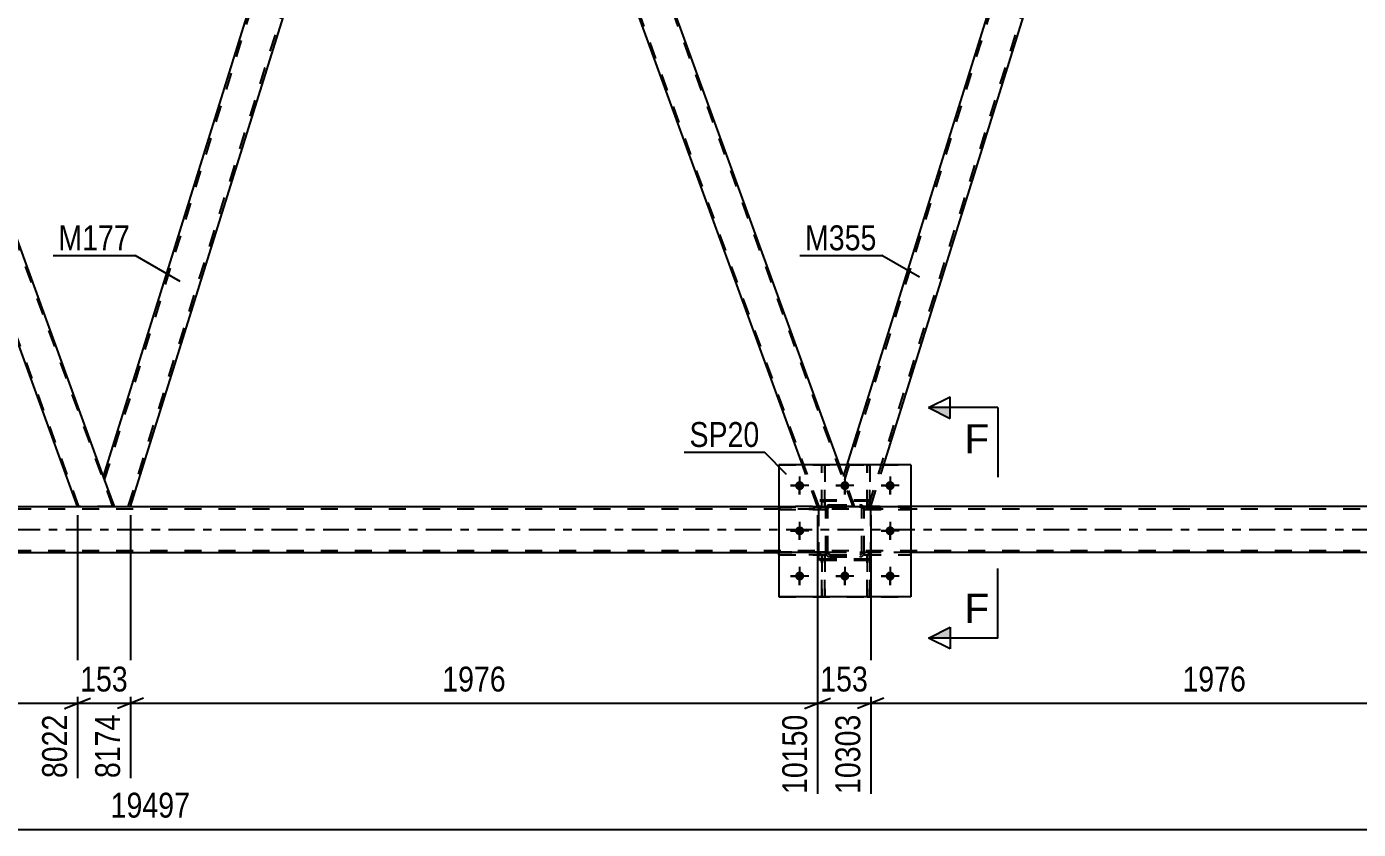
# Model space of a CAD drawing. Header units: millimetres. Extents: x 0 to 841, y 0 to 594.
# Drawn here: x 397.7 to 550.9, y 284.6 to 376.9 of the extents above; entities that cross this region are included whole.
import ezdxf

# ---------------------------------------------------------------- set-up
doc = ezdxf.new("R2010")
doc.units = ezdxf.units.MM
doc.linetypes.add('DXK_LINE_DOT2', pattern=[3.9198, 1.9599, -1.9599])
doc.linetypes.add('DXK_LINE_DOT3', pattern=[5.9187, 2.979, -0.9799, 0.9799, -0.9799])
doc.styles.add('Arial', font='ARIAL.TTF', dxfattribs={"height": 0.2})
doc.styles.add('Arial Narrow', font='ARIALN.TTF', dxfattribs={"height": 0.2})

# ---------------------------------------------------------------- blocks, each defined once
blk = doc.blocks.new('Part-103610369-3277 - 3131')
at = {"color": 7, "linetype": 'DXK_LINE_DOT2'}
for p, q in [((530.17, 441.63), (530.14, 441.63)), ((530.14, 441.63), (530.48, 441.63)), ((531.21, 438.71), (530.14, 441.63)), ((573.97, 321.7), (530.31, 441.63)), ((534.4, 441.63), (534.06, 441.63)), ((534.06, 441.63), (534.23, 441.63)), ((577.89, 321.7), (534.23, 441.63)), ((578.06, 321.7), (576.81, 325.12)), ((573.8, 321.7), (578.06, 321.7))]:
    blk.add_line(p, q, dxfattribs=at)
at = {"color": 2, "linetype": 'Continuous'}
for p, q in [((534.06, 441.63), (530.48, 441.63)), ((576.81, 325.12), (534.4, 441.63)), ((573.8, 321.7), (531.21, 438.71))]:
    blk.add_line(p, q, dxfattribs=at)
blk = doc.blocks.new('Part-103610369-3313 - 3131')
at = {"color": 7, "linetype": 'DXK_LINE_DOT2'}
for p, q in [((489.16, 321.67), (489.16, 326.51)), ((489.16, 326.51), (489.48, 326.51)), ((489.48, 326.51), (489.48, 321.67)), ((489.16, 322.27), (489.48, 322.27)), ((489.48, 321.67), (489.16, 321.67))]:
    blk.add_line(p, q, dxfattribs=at)
blk = doc.blocks.new('Part-103610369-3255 - 3131')
at = {"color": 7, "linetype": 'DXK_LINE_DOT2'}
for p, q in [((491.79, 324.79), (528.21, 441.63)), ((528.46, 441.63), (527.96, 441.63)), ((494.51, 321.7), (531.09, 439.04)), ((531.22, 438.67), (531.21, 438.71)), ((531.22, 438.67), (531.21, 438.71)), ((491.66, 325.17), (492.08, 326.51)), ((494.77, 321.7), (496.27, 326.51)), ((492.92, 321.7), (491.66, 325.17)), ((492.92, 321.7), (494.77, 321.7))]:
    blk.add_line(p, q, dxfattribs=at)
at = {"color": 2, "linetype": 'Continuous'}
for p, q in [((492.08, 326.51), (527.96, 441.63)), ((530.14, 441.63), (528.46, 441.63)), ((531.21, 438.71), (530.14, 441.63)), ((496.27, 326.51), (531.22, 438.67))]:
    blk.add_line(p, q, dxfattribs=at)
blk = doc.blocks.new('Part-103610369-3292 - 3131')
at = {"color": 7, "linetype": 'DXK_LINE_DOT2'}
for p, q in [((489.16, 311.31), (489.16, 316.15)), ((489.16, 316.15), (489.48, 316.15)), ((489.16, 315.55), (489.48, 315.55)), ((489.48, 316.15), (489.48, 311.31)), ((489.48, 311.31), (489.16, 311.31))]:
    blk.add_line(p, q, dxfattribs=at)
blk = doc.blocks.new('Part-103610369-3302 - 3131')
at = {"color": 2, "linetype": 'Continuous'}
for p, q in [((359.41, 442.91), (359.43, 442.91)), ((359.43, 442.91), (359.51, 442.91)), ((359.51, 442.91), (359.75, 442.91)), ((363.67, 442.91), (359.75, 442.91)), ((406.54, 325.12), (363.67, 442.91)), ((403.53, 321.7), (360.94, 438.71))]:
    blk.add_line(p, q, dxfattribs=at)
at = {"color": 7, "linetype": 'DXK_LINE_DOT2'}
for p, q in [((359.41, 442.91), (359.51, 442.91)), ((359.41, 442.91), (360.94, 438.71)), ((403.7, 321.7), (359.58, 442.91)), ((359.59, 442.91), (359.58, 442.91)), ((359.58, 442.91), (359.59, 442.91)), ((359.62, 442.91), (359.59, 442.91)), ((407.62, 321.7), (363.5, 442.91)), ((407.79, 321.7), (406.54, 325.12)), ((407.79, 321.7), (403.53, 321.7))]:
    blk.add_line(p, q, dxfattribs=at)
blk = doc.blocks.new('Part-103610369-3403 - 3131')
at = {"color": 7, "linetype": 'DXK_LINE_DOT2'}
for p, q in [((484.2, 326.51), (499.4, 326.51)), ((484.2, 326.51), (484.2, 311.31)), ((499.4, 326.51), (499.4, 311.31)), ((484.2, 311.31), (499.4, 311.31))]:
    blk.add_line(p, q, dxfattribs=at)
blk = doc.blocks.new('Part-103610369-3455 - 3131')
at = {"color": 7, "linetype": 'DXK_LINE_DOT2'}
for p, q in [((489.48, 316.15), (489.16, 316.15)), ((489.16, 316.15), (489.16, 311.31)), ((489.16, 315.55), (489.48, 315.55)), ((489.48, 311.31), (489.48, 316.15)), ((489.16, 311.31), (489.48, 311.31))]:
    blk.add_line(p, q, dxfattribs=at)
blk = doc.blocks.new('Part-103610369-3478 - 3131')
at = {"color": 2, "linetype": 'Continuous'}
for p, q in [((444.54, 442.91), (444.57, 442.91)), ((444.57, 442.91), (444.64, 442.91)), ((444.64, 442.91), (444.88, 442.91)), ((444.88, 442.91), (448.8, 442.91)), ((491.17, 326.51), (448.8, 442.91)), ((486.91, 326.51), (446.07, 438.71))]:
    blk.add_line(p, q, dxfattribs=at)
at = {"color": 7, "linetype": 'DXK_LINE_DOT2'}
for p, q in [((444.54, 442.91), (444.64, 442.91)), ((446.07, 438.71), (444.54, 442.91)), ((488.83, 321.7), (444.71, 442.91)), ((444.73, 442.91), (444.71, 442.91)), ((444.71, 442.91), (444.73, 442.91)), ((444.75, 442.91), (444.73, 442.91)), ((492.75, 321.7), (448.63, 442.91)), ((488.66, 321.7), (486.91, 326.51)), ((492.92, 321.7), (491.17, 326.51)), ((492.92, 321.7), (488.66, 321.7))]:
    blk.add_line(p, q, dxfattribs=at)
blk = doc.blocks.new('Part-103610369-3484 - 3131')
at = {"color": 7, "linetype": 'DXK_LINE_DOT2'}
for p, q in [((494.68, 316.15), (494.36, 316.15)), ((494.36, 316.15), (494.36, 311.31)), ((494.36, 315.55), (494.68, 315.55)), ((494.68, 311.31), (494.68, 316.15)), ((494.36, 311.31), (494.68, 311.31))]:
    blk.add_line(p, q, dxfattribs=at)
blk = doc.blocks.new('Bolt-103610369-3485 - 3131')
at = {"linetype": 'Continuous'}
for points in [[(487.12, 324.11, -1), (486.08, 324.11, -1)], [(492.32, 324.11, -1), (491.28, 324.11, -1)], [(497.52, 324.11, -1), (496.48, 324.11, -1)], [(487.12, 318.91, -1), (486.08, 318.91, -1)], [(497.52, 318.91, -1), (496.48, 318.91, -1)], [(487.12, 313.71, -1), (486.08, 313.71, -1)], [(492.32, 313.71, -1), (491.28, 313.71, -1)], [(497.52, 313.71, -1), (496.48, 313.71, -1)]]:
    blk.add_hatch(color=1, dxfattribs=at).paths.add_polyline_path(points)
at = {"color": 1, "linetype": 'Continuous'}
for p, q in [((486.6, 325.15), (486.6, 323.07)), ((491.8, 325.15), (491.8, 323.07)), ((497, 325.15), (497, 323.07)), ((487.64, 324.11), (485.56, 324.11)), ((492.84, 324.11), (490.76, 324.11)), ((498.04, 324.11), (495.96, 324.11)), ((487.64, 318.91), (485.56, 318.91)), ((486.6, 319.95), (486.6, 317.87)), ((498.04, 318.91), (495.96, 318.91)), ((497, 319.95), (497, 317.87)), ((486.6, 314.75), (486.6, 312.67)), ((491.8, 314.75), (491.8, 312.67)), ((497, 314.75), (497, 312.67)), ((487.64, 313.71), (485.56, 313.71)), ((492.84, 313.71), (490.76, 313.71)), ((498.04, 313.71), (495.96, 313.71))]:
    blk.add_line(p, q, dxfattribs=at)
blk = doc.blocks.new('Part-103610369-3504 - 3131')
at = {"color": 7, "linetype": 'DXK_LINE_DOT2'}
for p, q in [((489.6, 316.47), (484.2, 316.47)), ((484.2, 316.47), (484.2, 316.15)), ((484.2, 316.15), (489.6, 316.15)), ((489, 316.15), (489, 316.47)), ((489.6, 316.15), (489.6, 316.47))]:
    blk.add_line(p, q, dxfattribs=at)
blk = doc.blocks.new('Part-103610369-3627 - 3131')
at = {"color": 7, "linetype": 'DXK_LINE_DOT2'}
for p, q in [((494.8, 322.45), (488.8, 322.45)), ((488.8, 315.65), (488.8, 322.45)), ((494.8, 315.65), (494.8, 322.45)), ((494.8, 315.65), (488.8, 315.65))]:
    blk.add_line(p, q, dxfattribs=at)
blk = doc.blocks.new('Part-103610369-3513 - 3131')
at = {"color": 7, "linetype": 'DXK_LINE_DOT2'}
for p, q in [((494, 321.67), (499.4, 321.67)), ((494, 321.67), (494, 321.35)), ((494.6, 321.35), (494.6, 321.67)), ((499.4, 321.35), (499.4, 321.67)), ((494, 321.35), (499.4, 321.35))]:
    blk.add_line(p, q, dxfattribs=at)
blk = doc.blocks.new('Part-103610369-3516 - 3131')
at = {"color": 7, "linetype": 'DXK_LINE_DOT2'}
for p, q in [((494, 316.47), (499.4, 316.47)), ((494, 316.47), (494, 316.15)), ((494, 316.15), (499.4, 316.15)), ((494.6, 316.15), (494.6, 316.47)), ((499.4, 316.15), (499.4, 316.47))]:
    blk.add_line(p, q, dxfattribs=at)
blk = doc.blocks.new('Part-103610369-3669 - 3131')
at = {"color": 7, "linetype": 'DXK_LINE_DOT2'}
for p, q in [((494.8, 322.31), (488.8, 322.31)), ((488.8, 315.51), (488.8, 322.31)), ((494.8, 315.51), (494.8, 322.31)), ((494.8, 315.51), (488.8, 315.51))]:
    blk.add_line(p, q, dxfattribs=at)
blk = doc.blocks.new('Part-103610369-3533 - 3131')
at = {"color": 2, "linetype": 'Continuous'}
for p, q in [((406.52, 325.17), (443.23, 442.91)), ((443.23, 442.91), (443.26, 442.91)), ((443.26, 442.91), (443.37, 442.91)), ((443.37, 442.91), (444.54, 442.91)), ((444.54, 442.91), (446.07, 438.71)), ((409.63, 321.7), (446.09, 438.67)), ((407.79, 321.7), (406.54, 325.12))]:
    blk.add_line(p, q, dxfattribs=at)
at = {"color": 7, "linetype": 'DXK_LINE_DOT2'}
for p, q in [((406.66, 324.79), (443.48, 442.91)), ((443.5, 442.91), (443.54, 442.91)), ((409.38, 321.7), (445.96, 439.04)), ((446.07, 438.71), (446.09, 438.67)), ((406.52, 325.17), (406.54, 325.12)), ((407.79, 321.7), (409.63, 321.7))]:
    blk.add_line(p, q, dxfattribs=at)
blk = doc.blocks.new('Part-103610369-3553 - 3131')
at = {"color": 7, "linetype": 'DXK_LINE_DOT2'}
for p, q in [((489.6, 321.67), (484.2, 321.67)), ((484.2, 321.67), (484.2, 321.35)), ((489, 321.35), (489, 321.67)), ((489.6, 321.35), (489.6, 321.67)), ((484.2, 321.35), (489.6, 321.35))]:
    blk.add_line(p, q, dxfattribs=at)
blk = doc.blocks.new('Part-103610369-3558 - 3131')
at = {"color": 2, "linetype": 'Continuous'}
for p, q in [((244.19, 321.7), (484.2, 321.7)), ((654.47, 321.7), (499.4, 321.7)), ((244.19, 316.42), (484.2, 316.42)), ((654.47, 316.42), (499.4, 316.42))]:
    blk.add_line(p, q, dxfattribs=at)
at = {"color": 7, "linetype": 'DXK_LINE_DOT2'}
for p, q in [((770.3, 321.7), (484.2, 321.7)), ((484.2, 321.7), (499.4, 321.7)), ((94.41, 321.45), (770.3, 321.46)), ((94.41, 316.65), (770.3, 316.66)), ((770.3, 316.42), (484.2, 316.42)), ((499.4, 316.42), (484.2, 316.42))]:
    blk.add_line(p, q, dxfattribs=at)
at = {"color": 7, "linetype": 'DXK_LINE_DOT3'}
blk.add_line((94.41, 319.05), (770.3, 319.06), dxfattribs=at)
blk = doc.blocks.new('Part-103610369-3563 - 3131')
at = {"color": 2, "linetype": 'Continuous'}
for p, q in [((499.4, 326.51), (484.2, 326.51)), ((484.2, 326.51), (484.2, 311.31)), ((499.4, 326.51), (499.4, 311.31)), ((499.4, 311.31), (484.2, 311.31))]:
    blk.add_line(p, q, dxfattribs=at)
blk = doc.blocks.new('Part-103610369-3566 - 3131')
at = {"color": 7, "linetype": 'DXK_LINE_DOT2'}
for p, q in [((494.36, 321.67), (494.36, 326.51)), ((494.36, 326.51), (494.68, 326.51)), ((494.68, 326.51), (494.68, 321.67)), ((494.36, 322.27), (494.68, 322.27)), ((494.68, 321.67), (494.36, 321.67))]:
    blk.add_line(p, q, dxfattribs=at)
blk = doc.blocks.new('Part-103610369-3580 - 3131')
at = {"color": 7, "linetype": 'DXK_LINE_DOT2'}
for p, q in [((489.9, 321.87), (490.08, 321.91)), ((490.08, 321.91), (489.9, 321.87)), ((489.99, 321.65), (490.08, 321.67)), ((490.08, 321.91), (493.52, 321.91)), ((490.08, 321.67), (493.52, 321.67)), ((493.52, 321.91), (493.71, 321.87)), ((493.71, 321.87), (493.52, 321.91)), ((493.52, 321.67), (493.62, 321.65)), ((489.6, 321.43), (489.64, 321.62)), ((489.64, 321.62), (489.6, 321.43)), ((489.6, 316.39), (489.6, 321.43)), ((489.84, 321.43), (489.86, 321.52)), ((489.84, 316.39), (489.84, 321.43)), ((489.86, 321.52), (489.91, 321.6)), ((489.91, 321.6), (489.99, 321.65)), ((493.62, 321.65), (493.69, 321.6)), ((493.69, 321.6), (493.75, 321.52)), ((493.75, 321.52), (493.76, 321.43)), ((493.76, 316.39), (493.76, 321.43)), ((493.97, 321.62), (494, 321.43)), ((494, 321.43), (493.97, 321.62)), ((494, 316.39), (494, 321.43)), ((489.64, 316.21), (489.6, 316.39)), ((489.6, 316.39), (489.64, 316.21)), ((489.86, 316.3), (489.84, 316.39)), ((489.91, 316.22), (489.86, 316.3)), ((490.08, 315.91), (489.9, 315.95)), ((489.9, 315.95), (490.08, 315.91)), ((489.99, 316.17), (489.91, 316.22)), ((490.08, 316.15), (489.99, 316.17)), ((490.08, 316.15), (493.52, 316.15)), ((490.08, 315.91), (493.52, 315.91)), ((493.62, 316.17), (493.52, 316.15)), ((493.71, 315.95), (493.52, 315.91)), ((493.52, 315.91), (493.71, 315.95)), ((493.69, 316.22), (493.62, 316.17)), ((493.75, 316.3), (493.69, 316.22)), ((493.76, 316.39), (493.75, 316.3)), ((494, 316.39), (493.97, 316.21)), ((493.97, 316.21), (494, 316.39))]:
    blk.add_line(p, q, dxfattribs=at)
at = {"color": 7, "linetype": 'DXK_LINE_DOT3'}
blk.add_line((491.8, 318.91), (491.8, 318.91), dxfattribs=at)
at = {"color": 7, "linetype": 'DXK_LINE_DOT2'}
for centre, start, end in [((490.08, 321.43), 112.5001, 157.5001), ((490.08, 321.43), 112.5001, 157.5001), ((493.52, 321.43), 22.5001, 67.5001), ((493.52, 321.43), 22.5001, 67.5001), ((490.08, 316.39), 202.5001, 247.5001), ((490.08, 316.39), 202.5001, 247.5001), ((493.52, 316.39), 292.5001, 337.5001), ((493.52, 316.39), 292.5001, 337.5001)]:
    blk.add_arc(centre, 0.48, start, end, dxfattribs=at)
blk = doc.blocks.new('Part-103610369-3600 - 3131')
at = {"color": 7, "linetype": 'DXK_LINE_DOT2'}
for p, q in [((489.9, 321.87), (490.08, 321.91)), ((490.08, 321.91), (489.9, 321.87)), ((489.99, 321.65), (490.08, 321.67)), ((490.08, 321.91), (493.52, 321.91)), ((490.08, 321.67), (493.52, 321.67)), ((493.52, 321.91), (493.71, 321.87)), ((493.71, 321.87), (493.52, 321.91)), ((493.52, 321.67), (493.62, 321.65)), ((489.6, 321.43), (489.64, 321.62)), ((489.64, 321.62), (489.6, 321.43)), ((489.6, 316.39), (489.6, 321.43)), ((489.84, 321.43), (489.86, 321.52)), ((489.84, 316.39), (489.84, 321.43)), ((489.86, 321.52), (489.91, 321.6)), ((489.91, 321.6), (489.99, 321.65)), ((493.62, 321.65), (493.69, 321.6)), ((493.69, 321.6), (493.75, 321.52)), ((493.75, 321.52), (493.76, 321.43)), ((493.76, 316.39), (493.76, 321.43)), ((493.97, 321.62), (494, 321.43)), ((494, 321.43), (493.97, 321.62)), ((494, 316.39), (494, 321.43)), ((489.64, 316.21), (489.6, 316.39)), ((489.6, 316.39), (489.64, 316.21)), ((489.86, 316.3), (489.84, 316.39)), ((489.91, 316.22), (489.86, 316.3)), ((490.08, 315.91), (489.9, 315.95)), ((489.9, 315.95), (490.08, 315.91)), ((489.99, 316.17), (489.91, 316.22)), ((490.08, 316.15), (489.99, 316.17)), ((490.08, 316.15), (493.52, 316.15)), ((490.08, 315.91), (493.52, 315.91)), ((493.62, 316.17), (493.52, 316.15)), ((493.71, 315.95), (493.52, 315.91)), ((493.52, 315.91), (493.71, 315.95)), ((493.69, 316.22), (493.62, 316.17)), ((493.75, 316.3), (493.69, 316.22)), ((493.76, 316.39), (493.75, 316.3)), ((494, 316.39), (493.97, 316.21)), ((493.97, 316.21), (494, 316.39))]:
    blk.add_line(p, q, dxfattribs=at)
at = {"color": 7, "linetype": 'DXK_LINE_DOT3'}
blk.add_line((491.8, 318.91), (491.8, 318.91), dxfattribs=at)
at = {"color": 7, "linetype": 'DXK_LINE_DOT2'}
for centre, start, end in [((490.08, 321.43), 112.5001, 157.5001), ((490.08, 321.43), 112.5001, 157.5001), ((493.52, 321.43), 22.5001, 67.5001), ((493.52, 321.43), 22.5001, 67.5001), ((490.08, 316.39), 202.5001, 247.5001), ((490.08, 316.39), 202.5001, 247.5001), ((493.52, 316.39), 292.5001, 337.5001), ((493.52, 316.39), 292.5001, 337.5001)]:
    blk.add_arc(centre, 0.48, start, end, dxfattribs=at)
blk = doc.blocks.new('Part-103610369-3601 - 3131')
at = {"color": 7, "linetype": 'DXK_LINE_DOT2'}
for p, q in [((494, 316.15), (494, 316.47)), ((494, 316.47), (499.4, 316.47)), ((494, 316.15), (499.4, 316.15)), ((494.6, 316.15), (494.6, 316.47)), ((499.4, 316.47), (499.4, 316.15))]:
    blk.add_line(p, q, dxfattribs=at)
blk = doc.blocks.new('Part-103610369-3602 - 3131')
at = {"color": 7, "linetype": 'DXK_LINE_DOT2'}
for p, q in [((484.2, 321.67), (489.6, 321.67)), ((484.2, 321.35), (484.2, 321.67)), ((489, 321.35), (489, 321.67)), ((489.6, 321.67), (489.6, 321.35)), ((489.6, 321.35), (484.2, 321.35))]:
    blk.add_line(p, q, dxfattribs=at)
blk = doc.blocks.new('Bolt-103610369-3628 - 3131')
at = {"color": 1, "linetype": 'Continuous'}
for p, q in [((486.6, 325.15), (486.6, 324.46)), ((491.8, 325.15), (491.8, 324.46)), ((497, 325.15), (497, 324.46)), ((485.56, 324.11), (486.26, 324.11)), ((486.6, 323.07), (486.6, 323.76)), ((487.64, 324.11), (486.95, 324.11)), ((490.76, 324.11), (491.46, 324.11)), ((491.8, 323.07), (491.8, 323.76)), ((492.84, 324.11), (492.15, 324.11)), ((495.96, 324.11), (496.66, 324.11)), ((497, 323.07), (497, 323.76)), ((498.04, 324.11), (497.35, 324.11)), ((485.56, 318.91), (486.26, 318.91)), ((486.6, 319.95), (486.6, 319.26)), ((487.64, 318.91), (486.95, 318.91)), ((495.96, 318.91), (496.66, 318.91)), ((497, 319.95), (497, 319.26)), ((498.04, 318.91), (497.35, 318.91)), ((486.6, 317.87), (486.6, 318.56)), ((497, 317.87), (497, 318.56)), ((486.6, 314.75), (486.6, 314.06)), ((491.8, 314.75), (491.8, 314.06)), ((497, 314.75), (497, 314.06)), ((485.56, 313.71), (486.26, 313.71)), ((486.6, 312.67), (486.6, 313.36)), ((487.64, 313.71), (486.95, 313.71)), ((490.76, 313.71), (491.46, 313.71)), ((491.8, 312.67), (491.8, 313.36)), ((492.84, 313.71), (492.15, 313.71)), ((495.96, 313.71), (496.66, 313.71)), ((497, 312.67), (497, 313.36)), ((498.04, 313.71), (497.35, 313.71))]:
    blk.add_line(p, q, dxfattribs=at)
blk = doc.blocks.new('Part-103610369-3634 - 3131')
at = {"color": 7, "linetype": 'DXK_LINE_DOT2'}
for p, q in [((494.36, 311.31), (494.36, 316.15)), ((494.36, 316.15), (494.68, 316.15)), ((494.36, 315.55), (494.68, 315.55)), ((494.68, 316.15), (494.68, 311.31)), ((494.68, 311.31), (494.36, 311.31))]:
    blk.add_line(p, q, dxfattribs=at)
blk = doc.blocks.new('Part-103610369-3639 - 3131')
at = {"color": 7, "linetype": 'DXK_LINE_DOT2'}
for p, q in [((484.2, 316.47), (489.6, 316.47)), ((484.2, 316.15), (484.2, 316.47)), ((489.6, 316.15), (484.2, 316.15)), ((489, 316.15), (489, 316.47)), ((489.6, 316.47), (489.6, 316.15))]:
    blk.add_line(p, q, dxfattribs=at)
blk = doc.blocks.new('Part-103610369-3640 - 3131')
at = {"color": 2, "linetype": 'Continuous'}
for p, q in [((494.36, 326.51), (494.36, 326.51)), ((494.68, 326.51), (494.36, 326.51)), ((494.68, 326.51), (494.68, 326.51))]:
    blk.add_line(p, q, dxfattribs=at)
at = {"color": 7, "linetype": 'DXK_LINE_DOT2'}
for p, q in [((494.36, 321.67), (494.36, 326.51)), ((494.68, 321.67), (494.68, 326.51)), ((494.36, 322.27), (494.68, 322.27)), ((494.36, 321.67), (494.68, 321.67))]:
    blk.add_line(p, q, dxfattribs=at)
blk = doc.blocks.new('Part-103610369-3662 - 3131')
at = {"color": 7, "linetype": 'DXK_LINE_DOT2'}
for p, q in [((494, 321.35), (494, 321.67)), ((494, 321.67), (499.4, 321.67)), ((494.6, 321.35), (494.6, 321.67)), ((499.4, 321.67), (499.4, 321.35)), ((494, 321.35), (499.4, 321.35))]:
    blk.add_line(p, q, dxfattribs=at)
blk = doc.blocks.new('Part-103610369-3665 - 3131')
at = {"color": 2, "linetype": 'Continuous'}
for p, q in [((489.16, 326.51), (489.16, 326.51)), ((489.48, 326.51), (489.16, 326.51)), ((489.48, 326.51), (489.48, 326.51))]:
    blk.add_line(p, q, dxfattribs=at)
at = {"color": 7, "linetype": 'DXK_LINE_DOT2'}
for p, q in [((489.16, 321.67), (489.16, 326.51)), ((489.48, 321.67), (489.48, 326.51)), ((489.16, 322.27), (489.48, 322.27)), ((489.16, 321.67), (489.48, 321.67))]:
    blk.add_line(p, q, dxfattribs=at)
blk = doc.blocks.new('StraightDimension-103610369-27101 - 3131')
at = {"color": 7, "linetype": 'Continuous'}
for p, q in [((324.5, 320.7), (324.5, 290.46)), ((403.53, 320.7), (403.53, 290.46)), ((326, 299.67), (323, 298.47)), ((324.5, 299.07), (403.53, 299.07)), ((402.03, 298.47), (405.03, 299.67))]:
    blk.add_line(p, q, dxfattribs=at)
at = {"color": 0}
blk.add_wipeout([(368.27, 299.82), (368.27, 304.02), (359.76, 304.02), (359.76, 299.82)], dxfattribs=at)
at = {"color": 0, "linetype": 'Continuous'}
blk.add_wipeout([(402.93, 298.37), (398.73, 298.37), (398.73, 289.86), (402.93, 289.86)], dxfattribs=at)
at = {"color": 3, "style": 'Arial Narrow'}
blk.add_text('1976', height=2.863, dxfattribs=at).set_placement((360.36, 300.42))
at = {"color": 3, "linetype": 'Continuous', "style": 'Arial Narrow'}
blk.add_text('8022', height=2.863, rotation=90.0002, dxfattribs=at).set_placement((402.33, 290.46))
blk = doc.blocks.new('StraightDimension-103610369-27097 - 3131')
at = {"color": 7, "linetype": 'Continuous'}
for p, q in [((494.77, 320.7), (494.77, 288.63)), ((573.8, 320.7), (573.8, 288.63)), ((496.27, 299.67), (493.27, 298.47)), ((494.77, 299.07), (573.8, 299.07)), ((572.3, 298.47), (575.3, 299.67))]:
    blk.add_line(p, q, dxfattribs=at)
at = {"color": 0}
blk.add_wipeout([(538.54, 299.82), (538.54, 304.02), (530.03, 304.02), (530.03, 299.82)], dxfattribs=at)
at = {"color": 0, "linetype": 'Continuous'}
blk.add_wipeout([(573.2, 298.37), (569, 298.37), (569, 288.03), (573.2, 288.03)], dxfattribs=at)
at = {"color": 3, "style": 'Arial Narrow'}
blk.add_text('1976', height=2.863, dxfattribs=at).set_placement((530.63, 300.42))
at = {"color": 3, "linetype": 'Continuous', "style": 'Arial Narrow'}
blk.add_text('12279', height=2.863, rotation=90.0002, dxfattribs=at).set_placement((572.6, 288.63))
blk = doc.blocks.new('StraightDimension-103610369-27098 - 3131')
at = {"color": 7, "linetype": 'Continuous'}
for p, q in [((488.66, 320.7), (488.66, 288.63)), ((494.77, 320.7), (494.77, 288.63)), ((487.16, 298.47), (490.16, 299.67)), ((488.66, 299.07), (494.77, 299.07)), ((496.27, 299.67), (493.27, 298.47))]:
    blk.add_line(p, q, dxfattribs=at)
at = {"color": 0}
blk.add_wipeout([(495.06, 299.82), (495.06, 304.02), (488.37, 304.02), (488.37, 299.82)], dxfattribs=at)
at = {"color": 0, "linetype": 'Continuous'}
blk.add_wipeout([(494.17, 298.37), (489.97, 298.37), (489.97, 288.03), (494.17, 288.03)], dxfattribs=at)
at = {"color": 3, "style": 'Arial Narrow'}
blk.add_text('153', height=2.863, dxfattribs=at).set_placement((488.97, 300.42))
at = {"color": 3, "linetype": 'Continuous', "style": 'Arial Narrow'}
blk.add_text('10303', height=2.863, rotation=90.0002, dxfattribs=at).set_placement((493.57, 288.63))
blk = doc.blocks.new('StraightDimension-103610369-27099 - 3131')
at = {"color": 7, "linetype": 'Continuous'}
for p, q in [((409.63, 320.7), (409.63, 290.46)), ((488.66, 320.7), (488.66, 288.63)), ((411.13, 299.67), (408.13, 298.47)), ((409.63, 299.07), (488.66, 299.07)), ((487.16, 298.47), (490.16, 299.67))]:
    blk.add_line(p, q, dxfattribs=at)
at = {"color": 0}
blk.add_wipeout([(453.4, 299.82), (453.4, 304.02), (444.89, 304.02), (444.89, 299.82)], dxfattribs=at)
at = {"color": 0, "linetype": 'Continuous'}
blk.add_wipeout([(488.06, 298.37), (483.86, 298.37), (483.86, 288.03), (488.06, 288.03)], dxfattribs=at)
at = {"color": 3, "style": 'Arial Narrow'}
blk.add_text('1976', height=2.863, dxfattribs=at).set_placement((445.49, 300.42))
at = {"color": 3, "linetype": 'Continuous', "style": 'Arial Narrow'}
blk.add_text('10150', height=2.863, rotation=90.0002, dxfattribs=at).set_placement((487.46, 288.63))
blk = doc.blocks.new('StraightDimension-103610369-27100 - 3131')
at = {"color": 7, "linetype": 'Continuous'}
for p, q in [((403.53, 320.7), (403.53, 290.46)), ((409.63, 320.7), (409.63, 290.46)), ((402.03, 298.47), (405.03, 299.67)), ((403.53, 299.07), (409.63, 299.07)), ((411.13, 299.67), (408.13, 298.47))]:
    blk.add_line(p, q, dxfattribs=at)
at = {"color": 0}
blk.add_wipeout([(409.92, 299.82), (409.92, 304.02), (403.24, 304.02), (403.24, 299.82)], dxfattribs=at)
at = {"color": 0, "linetype": 'Continuous'}
blk.add_wipeout([(409.03, 298.37), (404.83, 298.37), (404.83, 289.86), (409.03, 289.86)], dxfattribs=at)
at = {"color": 3, "style": 'Arial Narrow'}
blk.add_text('153', height=2.863, dxfattribs=at).set_placement((403.84, 300.42))
at = {"color": 3, "linetype": 'Continuous', "style": 'Arial Narrow'}
blk.add_text('8174', height=2.863, rotation=90.0002, dxfattribs=at).set_placement((408.43, 290.46))
blk = doc.blocks.new('StraightDimension-103610369-27344 - 3131')
at = {"color": 7, "linetype": 'Continuous'}
blk.add_line((42.68, 284.56), (781.16, 284.56), dxfattribs=at)
at = {"color": 0}
blk.add_wipeout([(417.09, 285.31), (417.09, 289.51), (406.75, 289.51), (406.75, 285.31)], dxfattribs=at)
at = {"color": 3, "style": 'Arial Narrow'}
blk.add_text('19497', height=2.863, dxfattribs=at).set_placement((407.35, 285.91))
blk = doc.blocks.new('Mark-103610369-26066 - 3131')
at = {"color": 0}
blk.add_wipeout([(495.44, 351.19), (495.44, 354.19), (487.22, 354.19), (487.22, 351.19)], dxfattribs=at)
blk.add_wipeout([(495.44, 351.19), (495.44, 354.19), (487.22, 354.19), (487.22, 351.19)], dxfattribs=at)
at = {"color": 30, "linetype": 'Continuous'}
for p in [(486.62, 350.59), (500.37, 348.09)]:
    blk.add_line(p, (496.04, 350.59), dxfattribs=at)
at = {"color": 3, "style": 'Arial Narrow'}
blk.add_text('M355', height=2.863, dxfattribs=at).set_placement((487.22, 351.19))
blk = doc.blocks.new('Mark-103610369-3559 - 3131')
at = {"color": 0}
blk.add_wipeout([(481.97, 328.56), (481.97, 331.56), (473.93, 331.56), (473.93, 328.56)], dxfattribs=at)
blk.add_wipeout([(481.97, 328.56), (481.97, 331.56), (473.93, 331.56), (473.93, 328.56)], dxfattribs=at)
at = {"color": 30, "linetype": 'Continuous'}
for p in [(473.33, 327.96), (485.09, 325.39)]:
    blk.add_line(p, (482.57, 327.96), dxfattribs=at)
at = {"color": 3, "style": 'Arial Narrow'}
blk.add_text('SP20', height=2.863, dxfattribs=at).set_placement((473.93, 328.56))
blk = doc.blocks.new('Mark-103610369-26096 - 3131')
at = {"color": 0}
blk.add_wipeout([(409.56, 351.19), (409.56, 354.19), (401.34, 354.19), (401.34, 351.19)], dxfattribs=at)
blk.add_wipeout([(409.56, 351.19), (409.56, 354.19), (401.34, 354.19), (401.34, 351.19)], dxfattribs=at)
at = {"color": 30, "linetype": 'Continuous'}
for p in [(400.74, 350.59), (415.36, 347.59)]:
    blk.add_line(p, (410.16, 350.59), dxfattribs=at)
at = {"color": 3, "style": 'Arial Narrow'}
blk.add_text('M177', height=2.863, dxfattribs=at).set_placement((401.34, 351.19))
blk = doc.blocks.new('SectionMark-103610369-29280 - 3131')
at = {"linetype": 'Continuous'}
for points in [[(503.9, 333.09), (503.9, 331.84), (501.4, 333.09)], [(503.9, 307.82), (503.9, 306.57), (501.4, 306.57)]]:
    blk.add_hatch(color=6, dxfattribs=at).paths.add_polyline_path(points)
at = {"color": 6, "linetype": 'Continuous'}
for p, q in [((501.4, 333.09), (503.9, 334.34)), ((503.9, 331.84), (503.9, 334.34)), ((509.4, 333.09), (501.4, 333.09)), ((501.4, 333.09), (503.9, 331.84)), ((509.4, 333.09), (509.4, 325.09)), ((509.4, 306.57), (509.4, 314.57)), ((501.4, 306.57), (503.9, 307.82)), ((509.4, 306.57), (501.4, 306.57)), ((503.9, 305.32), (501.4, 306.57)), ((503.9, 307.82), (503.9, 305.32))]:
    blk.add_line(p, q, dxfattribs=at)
at = {"color": 0, "linetype": 'Continuous'}
for points in [[(508.4, 327.84), (508.4, 331.34), (505.55, 331.34), (505.55, 327.84)], [(508.4, 308.32), (508.4, 311.82), (505.55, 311.82), (505.55, 308.32)]]:
    blk.add_wipeout(points, dxfattribs=at)
at = {"color": 3, "linetype": 'Continuous', "style": 'Arial'}
for p in [(505.55, 327.84), (505.55, 308.32)]:
    blk.add_text('F', height=3.34, dxfattribs=at).set_placement(p)

msp = doc.modelspace()

# ---------------------------------------------------------------- block references
for name in ['Part-103610369-3302 - 3131', 'Part-103610369-3533 - 3131', 'Part-103610369-3478 - 3131', 'Part-103610369-3255 - 3131', 'Part-103610369-3277 - 3131', 'Part-103610369-3403 - 3131', 'Part-103610369-3563 - 3131', 'Part-103610369-3313 - 3131', 'Part-103610369-3665 - 3131', 'Part-103610369-3566 - 3131', 'Part-103610369-3640 - 3131', 'Bolt-103610369-3485 - 3131', 'Bolt-103610369-3628 - 3131', 'Part-103610369-3558 - 3131', 'Part-103610369-3553 - 3131', 'Part-103610369-3602 - 3131', 'Part-103610369-3627 - 3131', 'Part-103610369-3669 - 3131', 'Part-103610369-3580 - 3131', 'Part-103610369-3600 - 3131', 'Part-103610369-3513 - 3131', 'Part-103610369-3662 - 3131', 'Part-103610369-3504 - 3131', 'Part-103610369-3639 - 3131', 'Part-103610369-3292 - 3131', 'Part-103610369-3455 - 3131', 'Part-103610369-3516 - 3131', 'Part-103610369-3601 - 3131', 'Part-103610369-3484 - 3131', 'Part-103610369-3634 - 3131']:
    msp.add_blockref(name, (0, 0))

# ---------------------------------------------------------------- next in the draw order: block references
for name in ['StraightDimension-103610369-27101 - 3131', 'StraightDimension-103610369-27097 - 3131']:
    msp.add_blockref(name, (0, 0))

# ---------------------------------------------------------------- next in the draw order: block references
msp.add_blockref('StraightDimension-103610369-27098 - 3131', (0, 0))

# ---------------------------------------------------------------- next in the draw order: block references
msp.add_blockref('StraightDimension-103610369-27099 - 3131', (0, 0))

# ---------------------------------------------------------------- next in the draw order: block references
msp.add_blockref('StraightDimension-103610369-27100 - 3131', (0, 0))

# ---------------------------------------------------------------- next in the draw order: block references
msp.add_blockref('StraightDimension-103610369-27344 - 3131', (0, 0))

# ---------------------------------------------------------------- next in the draw order: block references
for name in ['Mark-103610369-26096 - 3131', 'Mark-103610369-26066 - 3131', 'SectionMark-103610369-29280 - 3131', 'Mark-103610369-3559 - 3131']:
    msp.add_blockref(name, (0, 0))

doc.saveas('drawing.dxf')
